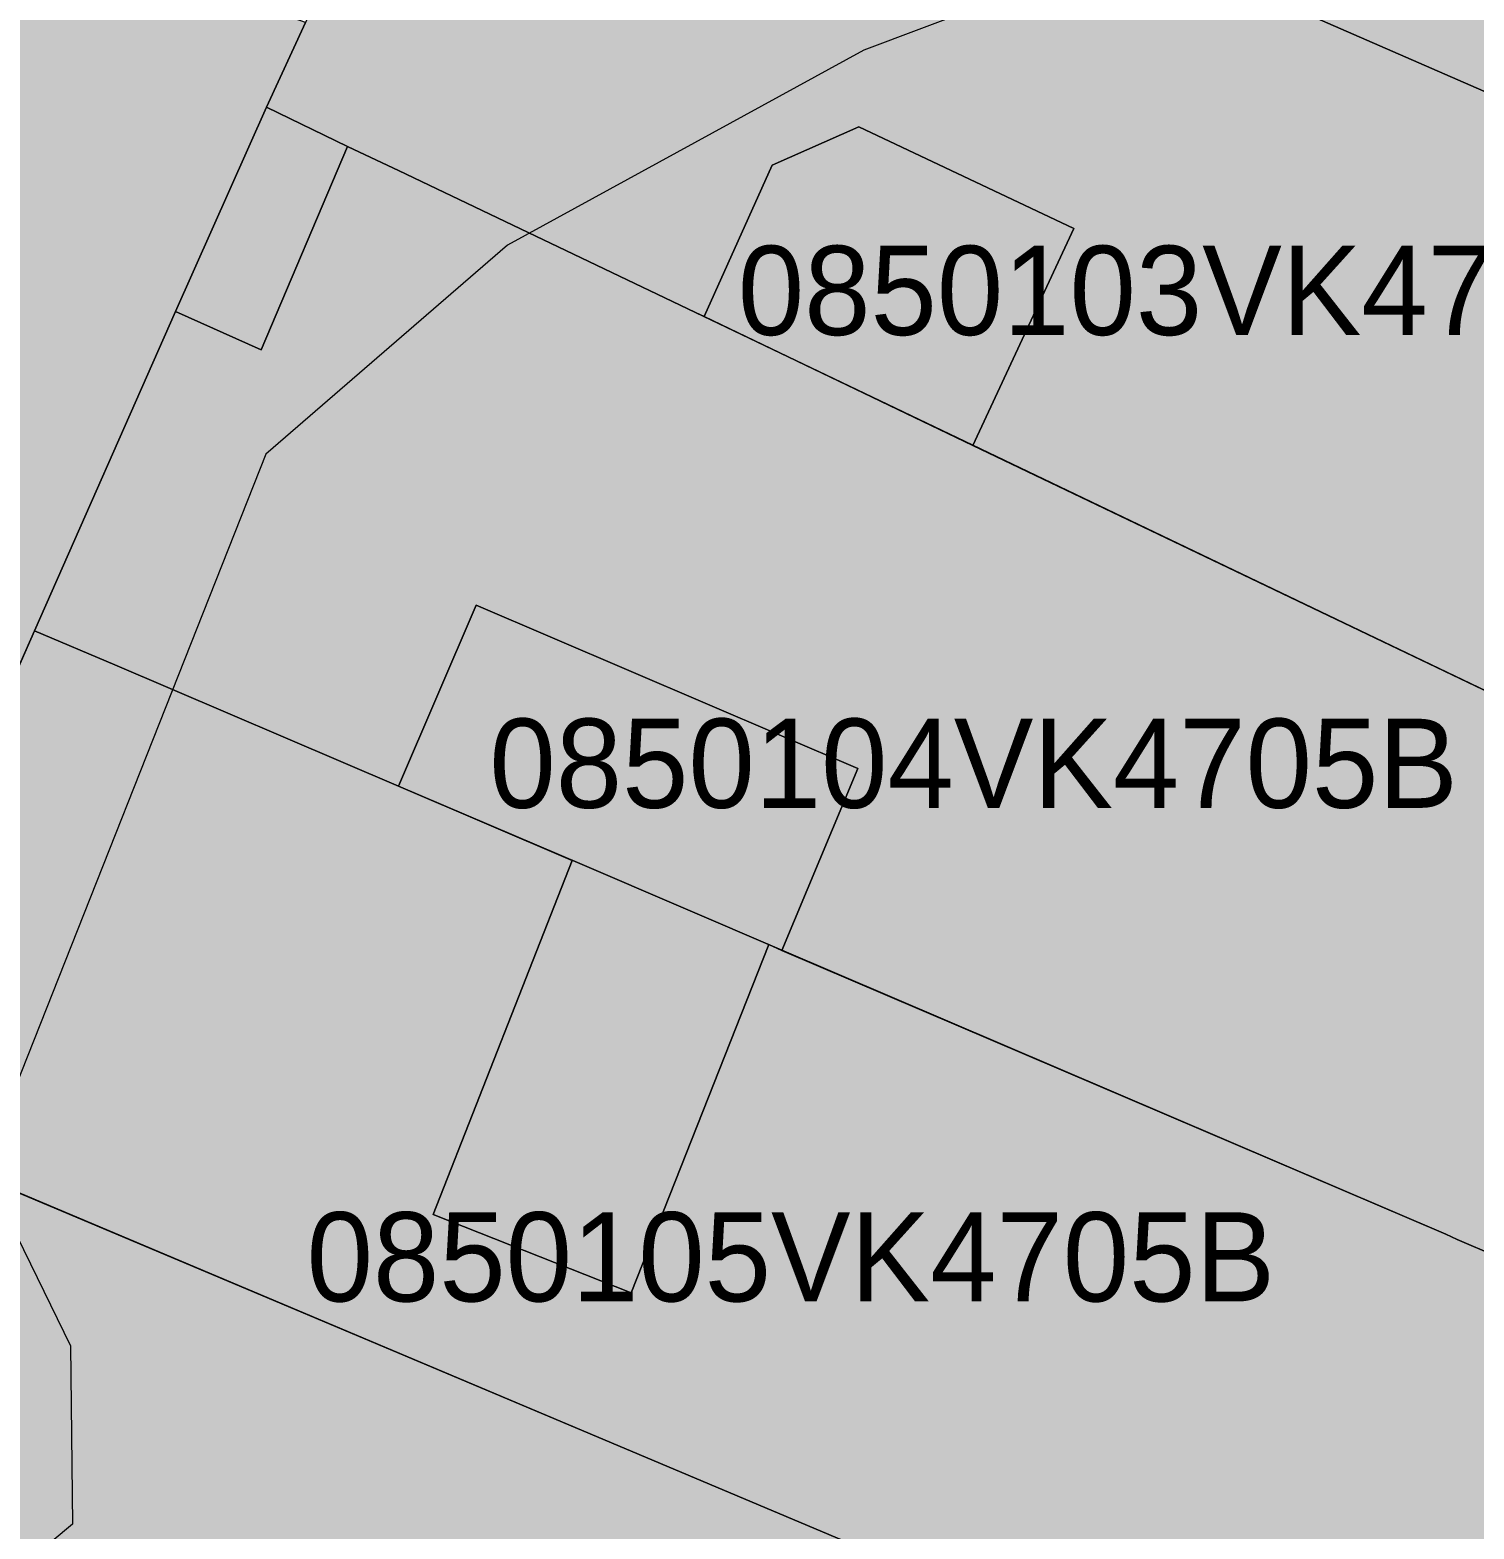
# Model space of a CAD drawing. Header units: metres. Extents: x -6 to 1255, y -2 to 532.
# Drawn here: x 1050.71 to 1066.9, y 354.71 to 371.51 of the extents above; entities that cross this region are included whole.
import ezdxf

# ---------------------------------------------------------------- set-up
doc = ezdxf.new("R2010")
doc.units = ezdxf.units.M
doc.header["$MEASUREMENT"] = 0
for name, color, linetype, lineweight, true_color in [('TPX_BUILDINGS', 7, 'CONTINUOUS', 0, 0x000000), ('TPX_BUILDINGS_HATCH', 7, 'CONTINUOUS', 0, 0xf0f0f0), ('TPX_BUILDINGS_SHADOWS_HATCH', 7, 'CONTINUOUS', 0, 0x000000), ('TPX_BUILDINGS_SHADOWS_OUTLINES', 7, 'CONTINUOUS', 0, 0x000000), ('TPX_CADASTRES', 7, 'CONTINUOUS', 0, 0x646464), ('TPX_CADASTRES_TEXT', 7, 'CONTINUOUS', 0, 0x000000), ('TPX_RELIEF_CONTOUR_LINES', 7, 'CONTINUOUS', 0, 0x969696)]:
    doc.layers.add(name, color=color, linetype=linetype, lineweight=lineweight, true_color=true_color)

msp = doc.modelspace()

# ---------------------------------------------------------------- hatches: boundary and pattern name
at = {"layer": 'TPX_BUILDINGS_HATCH'}
h = msp.add_hatch(color=256, dxfattribs=at)
h.paths.add_polyline_path([(1058.68, 382.643), (1055.63, 375.783), (1063.8, 372.223), (1071.44, 368.893), (1074.05, 367.763), (1075.44, 367.153), (1079.61, 377.743), (1078.24, 378.413), (1077.77, 378.643), (1076.04, 379.483), (1071.19, 381.853), (1069.69, 382.583), (1068.89, 382.973), (1066.54, 384.123), (1064.97, 384.893), (1060.61, 387.013), (1059.66, 384.863), (1058.68, 382.643)])
h.paths.add_polyline_path([(1062.13, 377.983), (1063.6, 381.003), (1067.18, 379.353), (1065.7, 376.243), (1062.13, 377.983)], flags=16)
h = msp.add_hatch(color=256, dxfattribs=at)
h.paths.add_polyline_path([(1038.24, 377.083), (1034.05, 369.523), (1035.49, 368.993), (1037.867, 368.126), (1038.15, 368.023), (1042.14, 366.563), (1050.24, 363.603), (1050.76, 364.773), (1052.34, 368.353), (1053.36, 370.643), (1053.8, 371.593), (1051.03, 372.575), (1049.54, 373.103), (1049.369, 373.163), (1048.56, 373.443), (1047.8, 373.713), (1046.36, 374.223), (1040.346, 376.344), (1039.64, 376.593), (1038.24, 377.083)])
h.paths.add_polyline_path([(1044.13, 370.175), (1044.64, 371.105), (1044.82, 371.425), (1048.09, 370.315), (1047.17, 368.105), (1044.6, 369.065), (1044.91, 369.775), (1044.13, 370.175)], flags=16)
for points in [[(1053.8, 371.593), (1053.36, 370.643), (1054.27, 370.203), (1054.467, 370.11), (1054.84, 369.933), (1058.17, 368.343), (1058.266, 368.297), (1059.03, 369.995), (1060, 370.425), (1062.41, 369.285), (1061.28, 366.853), (1068.99, 363.163), (1071.63, 361.893), (1073.09, 361.193), (1075.44, 367.153), (1074.05, 367.763), (1071.44, 368.893), (1063.8, 372.223), (1055.63, 375.783), (1053.919, 371.865), (1053.8, 371.593)], [(1052.34, 368.353), (1050.76, 364.773), (1051.66, 364.393), (1054.84, 363.033), (1055.71, 365.063), (1059.99, 363.233), (1059.14, 361.193), (1066.58, 358.013), (1066.71, 357.953), (1071.08, 356.083), (1073.09, 361.193), (1071.63, 361.893), (1068.99, 363.163), (1061.28, 366.853), (1058.266, 368.297), (1058.17, 368.343), (1054.84, 369.933), (1054.467, 370.11), (1054.27, 370.203), (1053.3, 367.923), (1052.34, 368.353)], [(1049.457, 361.835), (1048.38, 359.403), (1056.99, 355.773), (1064.3, 352.693), (1068.97, 350.723), (1071.08, 356.083), (1066.71, 357.953), (1066.58, 358.013), (1059.14, 361.193), (1058.991, 361.257), (1057.45, 357.353), (1055.23, 358.233), (1056.789, 362.201), (1054.84, 363.033), (1051.66, 364.393), (1050.76, 364.773), (1050.24, 363.603), (1049.5, 361.934), (1049.457, 361.835)], [(1048.38, 359.403), (1045.98, 353.993), (1049.15, 352.543), (1049.97, 354.325), (1053.77, 352.655), (1052.882, 350.839), (1053.77, 350.433), (1054.36, 350.163), (1061.95, 346.703), (1065.23, 345.203), (1066.56, 344.593), (1068.97, 350.723), (1064.3, 352.693), (1056.99, 355.773), (1048.38, 359.403)]]:
    msp.add_hatch(color=256, dxfattribs=at).paths.add_polyline_path(points)
at = {"layer": 'TPX_BUILDINGS_SHADOWS_HATCH'}
for points in [[(1053.36, 370.643), (1052.34, 368.353), (1053.3, 367.923), (1054.27, 370.203), (1053.36, 370.643)], [(1059.03, 369.995), (1058.266, 368.297), (1061.28, 366.853), (1062.41, 369.285), (1060, 370.425), (1059.03, 369.995)], [(1055.71, 365.063), (1054.84, 363.033), (1056.789, 362.201), (1055.23, 358.233), (1057.45, 357.353), (1058.991, 361.257), (1059.14, 361.193), (1059.99, 363.233), (1055.71, 365.063)]]:
    msp.add_hatch(color=256, dxfattribs=at).paths.add_polyline_path(points)

# ---------------------------------------------------------------- linework, layer by layer
at = {"layer": 'TPX_BUILDINGS', "elevation": 0.042}
for points in [[(1058.68, 382.643), (1055.63, 375.783), (1063.8, 372.223), (1071.44, 368.893), (1074.05, 367.763), (1075.44, 367.153), (1079.61, 377.743), (1078.24, 378.413), (1077.77, 378.643), (1076.04, 379.483), (1071.19, 381.853), (1069.69, 382.583), (1068.89, 382.973), (1066.54, 384.123), (1064.97, 384.893), (1060.61, 387.013), (1059.66, 384.863)], [(1038.24, 377.083), (1034.05, 369.523), (1035.49, 368.993), (1037.867, 368.126), (1038.15, 368.023), (1042.14, 366.563), (1050.24, 363.603), (1050.76, 364.773), (1052.34, 368.353), (1053.36, 370.643), (1053.8, 371.593), (1051.03, 372.575), (1049.54, 373.103), (1049.369, 373.163), (1048.56, 373.443), (1047.8, 373.713), (1046.36, 374.223), (1040.346, 376.344), (1039.64, 376.593)], [(1053.8, 371.593), (1053.36, 370.643), (1054.27, 370.203), (1054.467, 370.11), (1054.84, 369.933), (1058.17, 368.343), (1058.266, 368.297), (1059.03, 369.995), (1060, 370.425), (1062.41, 369.285), (1061.28, 366.853), (1068.99, 363.163), (1071.63, 361.893), (1073.09, 361.193), (1075.44, 367.153), (1074.05, 367.763), (1071.44, 368.893), (1063.8, 372.223), (1055.63, 375.783), (1053.919, 371.865)], [(1052.34, 368.353), (1050.76, 364.773), (1051.66, 364.393), (1054.84, 363.033), (1055.71, 365.063), (1059.99, 363.233), (1059.14, 361.193), (1066.58, 358.013), (1066.71, 357.953), (1071.08, 356.083), (1073.09, 361.193), (1071.63, 361.893), (1068.99, 363.163), (1061.28, 366.853), (1058.266, 368.297), (1058.17, 368.343), (1054.84, 369.933), (1054.467, 370.11), (1054.27, 370.203), (1053.3, 367.923)], [(1049.457, 361.835), (1048.38, 359.403), (1056.99, 355.773), (1064.3, 352.693), (1068.97, 350.723), (1071.08, 356.083), (1066.71, 357.953), (1066.58, 358.013), (1059.14, 361.193), (1058.991, 361.257), (1057.45, 357.353), (1055.23, 358.233), (1056.789, 362.201), (1054.84, 363.033), (1051.66, 364.393), (1050.76, 364.773), (1050.24, 363.603), (1049.5, 361.934)], [(1048.38, 359.403), (1045.98, 353.993), (1049.15, 352.543), (1049.97, 354.325), (1053.77, 352.655), (1052.882, 350.839), (1053.77, 350.433), (1054.36, 350.163), (1061.95, 346.703), (1065.23, 345.203), (1066.56, 344.593), (1068.97, 350.723), (1064.3, 352.693), (1056.99, 355.773)]]:
    msp.add_lwpolyline(points, close=True, dxfattribs=at)
at = {"layer": 'TPX_BUILDINGS_SHADOWS_OUTLINES', "elevation": 0.039}
for points in [[(1053.36, 370.643), (1052.34, 368.353), (1053.3, 367.923), (1054.27, 370.203)], [(1059.03, 369.995), (1058.266, 368.297), (1061.28, 366.853), (1062.41, 369.285), (1060, 370.425)], [(1055.71, 365.063), (1054.84, 363.033), (1056.789, 362.201), (1055.23, 358.233), (1057.45, 357.353), (1058.991, 361.257), (1059.14, 361.193), (1059.99, 363.233)]]:
    msp.add_lwpolyline(points, close=True, dxfattribs=at)
at = {"layer": 'TPX_CADASTRES', "elevation": 0.024}
for points in [[(1058.68, 382.644), (1055.63, 375.784), (1063.8, 372.224), (1071.44, 368.893), (1074.05, 367.763), (1075.44, 367.153), (1079.61, 377.743), (1078.24, 378.413), (1077.77, 378.643), (1076.04, 379.483), (1071.19, 381.853), (1069.69, 382.584), (1068.89, 382.974), (1066.54, 384.124), (1064.97, 384.894), (1060.61, 387.014), (1059.66, 384.864)], [(1038.24, 377.084), (1034.05, 369.524), (1035.49, 368.994), (1038.15, 368.024), (1042.14, 366.564), (1050.24, 363.604), (1050.76, 364.774), (1052.34, 368.354), (1053.36, 370.644), (1053.8, 371.594), (1049.54, 373.104), (1048.56, 373.444), (1047.8, 373.714), (1046.36, 374.224), (1039.64, 376.594)], [(1053.8, 371.594), (1053.36, 370.644), (1054.27, 370.204), (1054.84, 369.934), (1058.17, 368.344), (1061.28, 366.854), (1068.99, 363.163), (1071.63, 361.893), (1073.09, 361.193), (1075.44, 367.153), (1074.05, 367.763), (1071.44, 368.893), (1063.8, 372.224), (1055.63, 375.784)], [(1052.34, 368.354), (1050.76, 364.774), (1051.66, 364.394), (1054.84, 363.034), (1056.9, 362.154), (1059.14, 361.194), (1066.58, 358.013), (1066.71, 357.953), (1071.08, 356.083), (1073.09, 361.193), (1071.63, 361.893), (1068.99, 363.163), (1061.28, 366.854), (1058.17, 368.344), (1054.84, 369.934), (1054.27, 370.204), (1053.36, 370.644)], [(1050.24, 363.604), (1048.38, 359.404), (1056.99, 355.774), (1064.3, 352.693), (1068.97, 350.723), (1071.08, 356.083), (1066.71, 357.953), (1066.58, 358.013), (1059.14, 361.194), (1056.9, 362.154), (1054.84, 363.034), (1051.66, 364.394), (1050.76, 364.774)], [(1048.38, 359.404), (1045.98, 353.994), (1049.15, 352.544), (1053.77, 350.434), (1054.36, 350.164), (1061.95, 346.703), (1065.23, 345.203), (1066.56, 344.593), (1068.97, 350.723), (1064.3, 352.693), (1056.99, 355.774)]]:
    msp.add_lwpolyline(points, close=True, dxfattribs=at)
at = {"layer": 'TPX_RELIEF_CONTOUR_LINES', "elevation": 0.045}
msp.add_lwpolyline([(1076.875, 388.739), (1072.846, 382.743), (1069.477, 374.748), (1068.05, 373.416), (1066.052, 372.515), (1062.055, 372.036), (1060.057, 371.284), (1056.061, 369.097), (1053.352, 366.754), (1050.184, 358.759), (1051.165, 356.76), (1051.185, 354.762), (1050.066, 353.829), (1047.668, 352.763), (1046.483, 350.764), (1044.071, 342.77), (1042.709, 340.771), (1039.076, 336.774), (1036.079, 334.337), (1030.369, 330.778)], dxfattribs=at)

# ---------------------------------------------------------------- texts
at = {"layer": 'TPX_CADASTRES_TEXT'}
for s, p in [('0850103VK4705B', (1058.645, 368.09, 0.024)), ('0850104VK4705B', (1055.86, 362.79, 0.024)), ('0850105VK4705B', (1053.811, 357.258, 0.024))]:
    msp.add_text(s, height=1, dxfattribs=at).set_placement(p)

doc.saveas('drawing.dxf')
